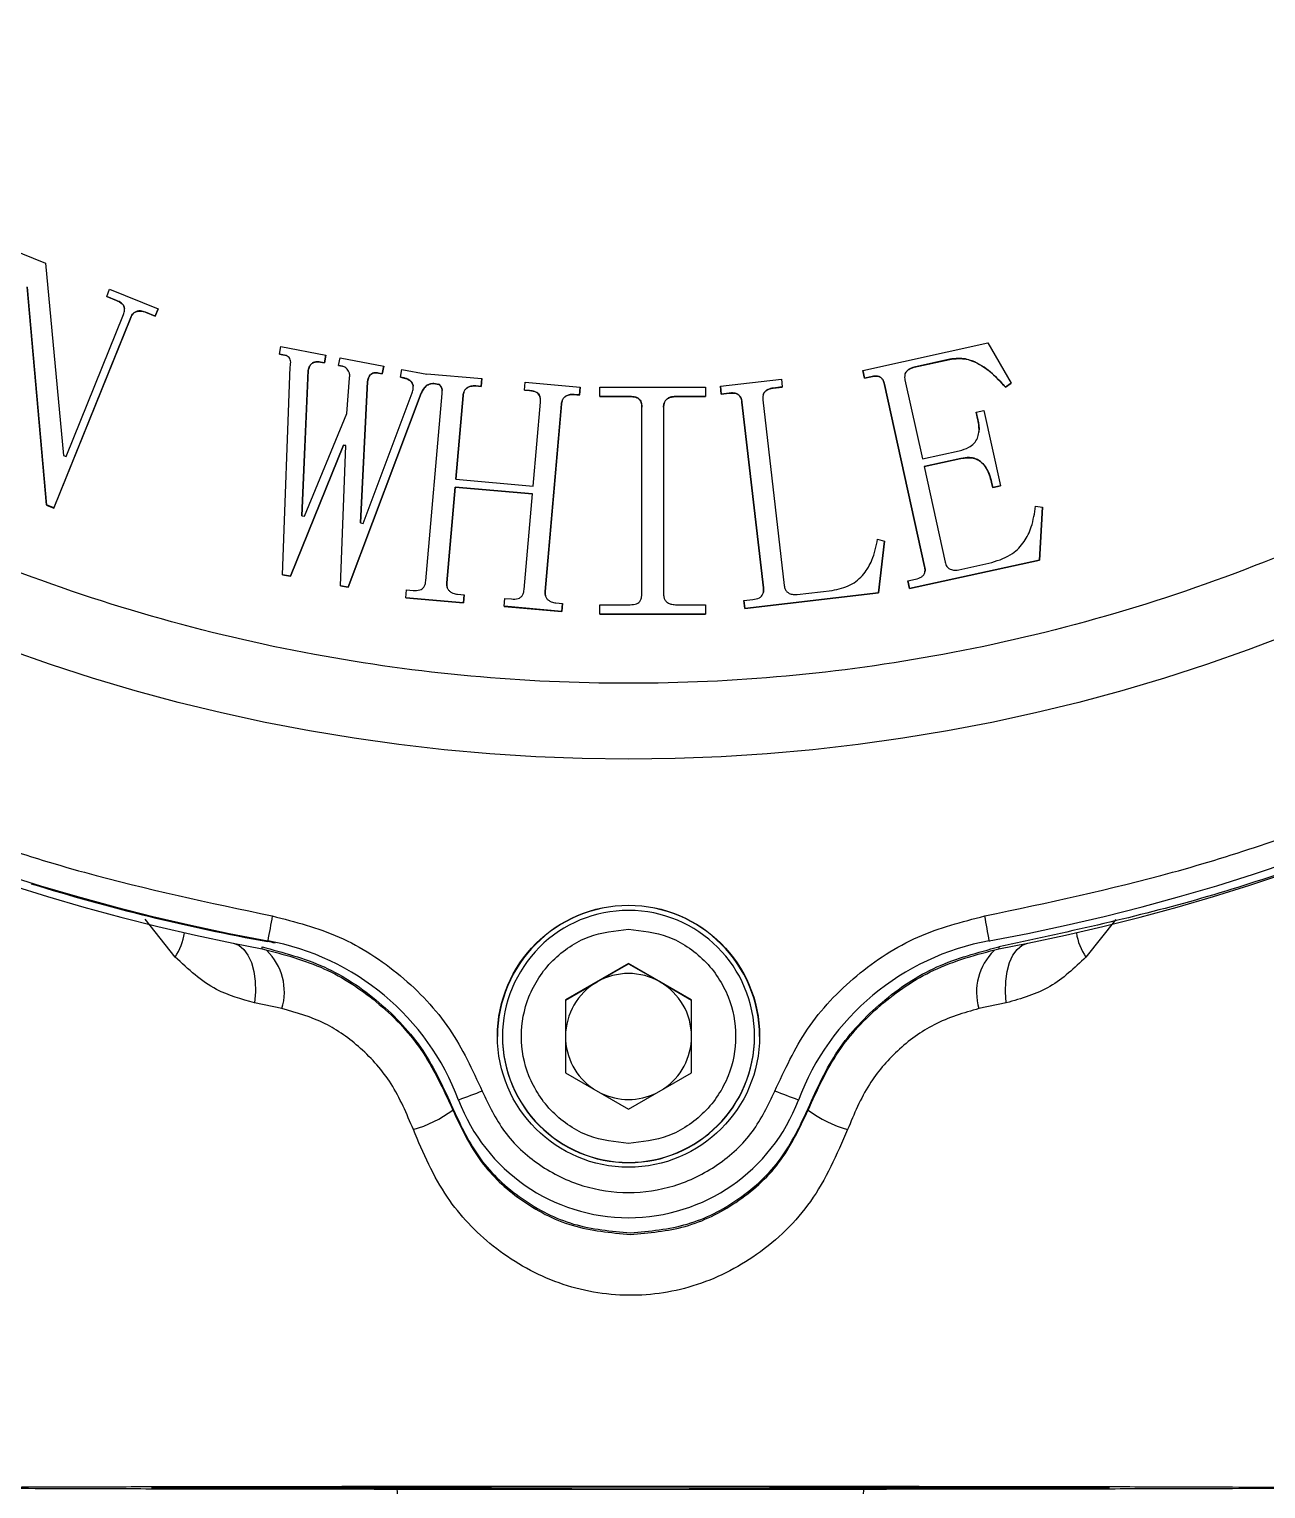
# Model space of a CAD drawing. Header units: millimetres. Extents: x 2223 to 4172, y 741 to 2119.
# Drawn here: x 3547.8 to 3596.9, y 1755.4 to 1813.3 of the extents above; entities that cross this region are included whole.
import ezdxf

# ---------------------------------------------------------------- set-up
doc = ezdxf.new("R2010")
doc.units = ezdxf.units.MM

msp = doc.modelspace()

# ---------------------------------------------------------------- linework, layer by layer
at = {"color": 7, "linetype": 'Continuous', "lineweight": 25}
for p, q in [((3547.051, 1804.582), (3548.448, 1804.018)), ((3548.448, 1804.018), (3549.172, 1796.386)), ((3548.49, 1794.421), (3547.729, 1803.074)), ((3547.729, 1803.072), (3548.49, 1794.419)), ((3550.883, 1802.696), (3551, 1802.985)), ((3551, 1802.985), (3552.927, 1802.207)), ((3551.268, 1802.542), (3550.883, 1802.696)), ((3550.883, 1802.696), (3550.883, 1802.694)), ((3550.883, 1802.694), (3551.268, 1802.54)), ((3551.268, 1802.542), (3551.268, 1802.54)), ((3552.927, 1802.207), (3552.809, 1801.918)), ((3552.809, 1801.916), (3552.927, 1802.205)), ((3552.927, 1802.207), (3552.927, 1802.205)), ((3551.835, 1801.864), (3548.779, 1794.303)), ((3548.779, 1794.301), (3551.835, 1801.862)), ((3549.269, 1796.347), (3551.546, 1801.982)), ((3551.835, 1801.864), (3551.835, 1801.862)), ((3552.809, 1801.918), (3552.424, 1802.074)), ((3552.424, 1802.074), (3552.424, 1802.072)), ((3552.424, 1802.072), (3552.809, 1801.916)), ((3552.809, 1801.918), (3552.809, 1801.916)), ((3557.733, 1800.408), (3557.793, 1800.714)), ((3557.937, 1800.37), (3557.733, 1800.408)), ((3557.733, 1800.408), (3557.733, 1800.406)), ((3557.793, 1800.714), (3559.581, 1800.374)), ((3580.879, 1799.762), (3585.836, 1800.852)), ((3585.836, 1800.852), (3586.768, 1799.253)), ((3557.733, 1800.406), (3557.937, 1800.368)), ((3557.862, 1791.653), (3558.167, 1799.902)), ((3557.937, 1800.37), (3557.937, 1800.368)), ((3559.521, 1800.067), (3559.367, 1800.096)), ((3559.367, 1800.096), (3559.367, 1800.094)), ((3559.367, 1800.094), (3559.521, 1800.065)), ((3559.581, 1800.374), (3559.521, 1800.067)), ((3559.521, 1800.065), (3559.581, 1800.371)), ((3559.521, 1800.067), (3559.521, 1800.065)), ((3559.581, 1800.374), (3559.581, 1800.371)), ((3560.082, 1799.959), (3560.141, 1800.266)), ((3560.236, 1799.93), (3560.082, 1799.959)), ((3560.082, 1799.959), (3560.082, 1799.957)), ((3560.082, 1799.957), (3560.236, 1799.928)), ((3560.141, 1800.266), (3561.877, 1799.934)), ((3560.236, 1799.93), (3560.236, 1799.928)), ((3561.877, 1799.934), (3561.817, 1799.628)), ((3561.817, 1799.626), (3561.877, 1799.932)), ((3561.877, 1799.934), (3561.877, 1799.932)), ((3584.335, 1800.203), (3582.919, 1799.891)), ((3582.919, 1799.889), (3584.335, 1800.201)), ((3582.919, 1799.891), (3582.919, 1799.889)), ((3584.335, 1800.203), (3584.335, 1800.201)), ((3558.881, 1799.767), (3558.627, 1793.995)), ((3558.627, 1793.995), (3558.881, 1799.765)), ((3558.881, 1799.767), (3558.881, 1799.765)), ((3560.405, 1798.046), (3560.515, 1799.455)), ((3561.23, 1799.318), (3560.954, 1793.708)), ((3560.954, 1793.708), (3561.23, 1799.316)), ((3561.23, 1799.318), (3561.23, 1799.316)), ((3561.817, 1799.628), (3561.665, 1799.659)), ((3561.665, 1799.659), (3561.665, 1799.657)), ((3561.665, 1799.657), (3561.817, 1799.626)), ((3561.817, 1799.628), (3561.817, 1799.626)), ((3562.532, 1799.493), (3562.592, 1799.799)), ((3562.686, 1799.462), (3562.532, 1799.493)), ((3562.532, 1799.493), (3562.532, 1799.491)), ((3562.532, 1799.491), (3562.686, 1799.46)), ((3562.592, 1799.799), (3563.578, 1799.611)), ((3562.686, 1799.462), (3562.686, 1799.46)), ((3563.578, 1799.611), (3563.579, 1799.632)), ((3563.579, 1799.632), (3565.764, 1799.441)), ((3565.764, 1799.441), (3565.737, 1799.129)), ((3565.737, 1799.127), (3565.764, 1799.439)), ((3565.764, 1799.441), (3565.764, 1799.439)), ((3567.453, 1798.979), (3567.48, 1799.291)), ((3567.48, 1799.291), (3569.665, 1799.1)), ((3575.229, 1799.134), (3577.65, 1799.413)), ((3577.65, 1799.413), (3577.687, 1799.105)), ((3580.947, 1799.458), (3580.879, 1799.762)), ((3580.879, 1799.762), (3580.879, 1799.76)), ((3580.879, 1799.76), (3580.947, 1799.455)), ((3581.199, 1799.513), (3580.947, 1799.458)), ((3580.947, 1799.455), (3581.199, 1799.511)), ((3580.947, 1799.458), (3580.947, 1799.455)), ((3581.199, 1799.513), (3581.199, 1799.511)), ((3582.553, 1799.386), (3583.243, 1796.252)), ((3586.768, 1799.253), (3586.539, 1799.097)), ((3586.539, 1799.095), (3586.768, 1799.251)), ((3586.768, 1799.253), (3586.768, 1799.251)), ((3563.364, 1798.857), (3560.467, 1791.156)), ((3560.467, 1791.154), (3563.364, 1798.855)), ((3561.056, 1793.689), (3562.998, 1798.875)), ((3563.364, 1798.857), (3563.364, 1798.855)), ((3563.543, 1791.406), (3564.192, 1798.844)), ((3564.063, 1799.2), (3563.859, 1799.239)), ((3563.859, 1799.239), (3563.859, 1799.237)), ((3563.859, 1799.237), (3564.063, 1799.198)), ((3564.066, 1799.212), (3564.063, 1799.2)), ((3564.063, 1799.198), (3564.066, 1799.21)), ((3564.063, 1799.198), (3564.063, 1799.2)), ((3564.066, 1799.212), (3564.066, 1799.21)), ((3565.024, 1798.773), (3564.733, 1795.444)), ((3564.733, 1795.444), (3565.024, 1798.77)), ((3565.024, 1798.773), (3565.024, 1798.77)), ((3565.737, 1799.129), (3565.529, 1799.146)), ((3565.529, 1799.146), (3565.529, 1799.144)), ((3565.529, 1799.144), (3565.737, 1799.127)), ((3565.737, 1799.129), (3565.737, 1799.127)), ((3567.661, 1798.961), (3567.453, 1798.979)), ((3567.453, 1798.979), (3567.453, 1798.977)), ((3567.453, 1798.977), (3567.661, 1798.959)), ((3567.661, 1798.961), (3567.661, 1798.959)), ((3569.638, 1798.788), (3569.43, 1798.805)), ((3569.43, 1798.805), (3569.43, 1798.803)), ((3569.43, 1798.803), (3569.638, 1798.786)), ((3569.665, 1799.1), (3569.638, 1798.788)), ((3569.638, 1798.786), (3569.665, 1799.098)), ((3569.638, 1798.786), (3569.638, 1798.788)), ((3569.665, 1799.1), (3569.665, 1799.098)), ((3570.448, 1798.725), (3570.448, 1799.095)), ((3570.448, 1799.095), (3574.64, 1799.095)), ((3571.644, 1798.725), (3570.448, 1798.725)), ((3570.448, 1798.725), (3570.448, 1798.723)), ((3570.448, 1798.723), (3571.644, 1798.723)), ((3571.644, 1798.725), (3571.644, 1798.723)), ((3574.64, 1798.725), (3573.444, 1798.725)), ((3573.444, 1798.725), (3573.444, 1798.723)), ((3573.444, 1798.723), (3574.64, 1798.723)), ((3574.64, 1799.095), (3574.64, 1798.725)), ((3574.64, 1798.725), (3574.64, 1798.723)), ((3575.265, 1798.825), (3575.229, 1799.134)), ((3575.229, 1799.134), (3575.229, 1799.132)), ((3575.229, 1799.132), (3575.265, 1798.823)), ((3575.573, 1798.86), (3575.265, 1798.825)), ((3575.265, 1798.823), (3575.573, 1798.858)), ((3575.265, 1798.825), (3575.265, 1798.823)), ((3575.573, 1798.86), (3575.573, 1798.858)), ((3577.687, 1799.105), (3577.326, 1799.064)), ((3577.326, 1799.062), (3577.687, 1799.103)), ((3577.326, 1799.062), (3577.326, 1799.064)), ((3577.687, 1799.105), (3577.687, 1799.103)), ((3583.333, 1791.979), (3581.744, 1799.209)), ((3581.744, 1799.207), (3581.744, 1799.209)), ((3581.744, 1799.207), (3583.333, 1791.977)), ((3586.539, 1799.097), (3586.539, 1799.095)), ((3567.802, 1795.174), (3568.093, 1798.503)), ((3568.925, 1798.432), (3568.276, 1790.994)), ((3568.276, 1790.992), (3568.925, 1798.429)), ((3568.925, 1798.432), (3568.925, 1798.429)), ((3572.113, 1790.881), (3572.113, 1798.309)), ((3572.976, 1798.309), (3572.976, 1790.881)), ((3576.937, 1791.133), (3576.086, 1798.502)), ((3576.086, 1798.502), (3576.086, 1798.5)), ((3576.086, 1798.5), (3576.937, 1791.131)), ((3576.91, 1798.598), (3577.762, 1791.23)), ((3585.381, 1798.099), (3585.683, 1798.167)), ((3585.447, 1797.797), (3585.381, 1798.099)), ((3585.381, 1798.099), (3585.381, 1798.097)), ((3585.381, 1798.097), (3585.447, 1797.795)), ((3585.683, 1798.167), (3586.338, 1795.185)), ((3558.729, 1793.976), (3560.405, 1798.046)), ((3585.447, 1797.797), (3585.447, 1797.795)), ((3549.172, 1796.386), (3549.269, 1796.347)), ((3560.274, 1796.8), (3558.169, 1791.595)), ((3558.169, 1791.593), (3560.274, 1796.798)), ((3560.16, 1791.214), (3560.376, 1796.781)), ((3560.376, 1796.781), (3560.274, 1796.8)), ((3560.274, 1796.8), (3560.274, 1796.798)), ((3560.274, 1796.798), (3560.376, 1796.779)), ((3583.243, 1796.252), (3584.709, 1796.576)), ((3584.774, 1796.271), (3583.308, 1795.948)), ((3583.308, 1795.948), (3584.142, 1792.157)), ((3583.309, 1795.946), (3584.774, 1796.269)), ((3584.774, 1796.271), (3584.774, 1796.269)), ((3564.733, 1795.444), (3567.802, 1795.174)), ((3586.036, 1795.117), (3585.992, 1795.32)), ((3585.992, 1795.32), (3585.992, 1795.318)), ((3585.992, 1795.318), (3586.036, 1795.115)), ((3564.706, 1795.132), (3564.375, 1791.335)), ((3564.375, 1791.333), (3564.706, 1795.13)), ((3567.775, 1794.862), (3564.706, 1795.132)), ((3564.706, 1795.132), (3564.706, 1795.13)), ((3564.706, 1795.13), (3567.775, 1794.86)), ((3567.444, 1791.065), (3567.775, 1794.862)), ((3586.338, 1795.185), (3586.036, 1795.117)), ((3586.036, 1795.115), (3586.338, 1795.183)), ((3586.036, 1795.117), (3586.036, 1795.115)), ((3586.338, 1795.185), (3586.338, 1795.183)), ((3548.779, 1794.303), (3548.49, 1794.421)), ((3548.49, 1794.421), (3548.49, 1794.419)), ((3548.49, 1794.419), (3548.779, 1794.301)), ((3548.779, 1794.303), (3548.779, 1794.301)), ((3587.735, 1794.378), (3588.011, 1794.333)), ((3588.011, 1794.333), (3587.887, 1792.237)), ((3587.887, 1792.235), (3588.011, 1794.331)), ((3588.011, 1794.333), (3588.011, 1794.331)), ((3558.627, 1793.995), (3558.729, 1793.976)), ((3560.954, 1793.708), (3561.056, 1793.689)), ((3581.466, 1793.068), (3581.736, 1792.992)), ((3581.736, 1792.992), (3581.505, 1790.931)), ((3581.505, 1790.929), (3581.736, 1792.99)), ((3581.736, 1792.992), (3581.736, 1792.99)), ((3587.887, 1792.237), (3582.73, 1791.103)), ((3582.73, 1791.101), (3587.887, 1792.235)), ((3583.333, 1791.979), (3583.333, 1791.977)), ((3584.686, 1791.852), (3585.999, 1792.141)), ((3587.887, 1792.237), (3587.887, 1792.235)), ((3558.169, 1791.595), (3557.862, 1791.653)), ((3557.862, 1791.653), (3557.862, 1791.651)), ((3557.862, 1791.651), (3558.169, 1791.593)), ((3558.169, 1791.595), (3558.169, 1791.593)), ((3560.467, 1791.156), (3560.16, 1791.214)), ((3560.16, 1791.214), (3560.16, 1791.212)), ((3560.16, 1791.212), (3560.467, 1791.154)), ((3560.467, 1791.156), (3560.467, 1791.154)), ((3564.375, 1791.335), (3564.375, 1791.333)), ((3582.663, 1791.407), (3582.965, 1791.475)), ((3582.73, 1791.103), (3582.663, 1791.407)), ((3582.663, 1791.407), (3582.663, 1791.405)), ((3582.663, 1791.405), (3582.73, 1791.101)), ((3562.749, 1790.743), (3562.778, 1791.056)), ((3565.038, 1790.543), (3562.749, 1790.743)), ((3562.749, 1790.743), (3562.749, 1790.741)), ((3562.749, 1790.741), (3565.038, 1790.541)), ((3562.778, 1791.056), (3563.038, 1791.032)), ((3564.806, 1790.876), (3565.066, 1790.855)), ((3565.066, 1790.855), (3565.038, 1790.543)), ((3565.038, 1790.541), (3565.066, 1790.853)), ((3565.066, 1790.855), (3565.066, 1790.853)), ((3566.65, 1790.401), (3566.679, 1790.713)), ((3566.679, 1790.713), (3566.939, 1790.691)), ((3568.276, 1790.994), (3568.276, 1790.992)), ((3576.161, 1790.627), (3576.521, 1790.667)), ((3576.198, 1790.317), (3576.161, 1790.627)), ((3576.161, 1790.627), (3576.161, 1790.625)), ((3576.161, 1790.625), (3576.198, 1790.315)), ((3581.505, 1790.931), (3576.198, 1790.317)), ((3576.198, 1790.315), (3581.505, 1790.929)), ((3576.937, 1791.133), (3576.937, 1791.131)), ((3578.274, 1790.871), (3579.665, 1791.031)), ((3581.505, 1790.931), (3581.505, 1790.929)), ((3582.73, 1791.103), (3582.73, 1791.101)), ((3565.038, 1790.543), (3565.038, 1790.541)), ((3568.939, 1790.2), (3566.65, 1790.401)), ((3566.65, 1790.401), (3566.65, 1790.398)), ((3566.65, 1790.398), (3568.939, 1790.198)), ((3568.707, 1790.535), (3568.967, 1790.512)), ((3568.967, 1790.512), (3568.939, 1790.2)), ((3568.939, 1790.198), (3568.967, 1790.51)), ((3568.939, 1790.2), (3568.939, 1790.198)), ((3568.967, 1790.512), (3568.967, 1790.51)), ((3570.448, 1790.095), (3570.448, 1790.465)), ((3570.448, 1790.465), (3571.644, 1790.465)), ((3574.64, 1790.095), (3570.448, 1790.095)), ((3570.448, 1790.095), (3570.448, 1790.093)), ((3570.448, 1790.093), (3574.64, 1790.093)), ((3573.444, 1790.465), (3574.64, 1790.465)), ((3574.64, 1790.465), (3574.64, 1790.095)), ((3574.64, 1790.095), (3574.64, 1790.093)), ((3576.198, 1790.317), (3576.198, 1790.315)), ((3553.597, 1776.482), (3552.406, 1777.978)), ((3590.914, 1777.972), (3589.727, 1776.482)), ((3555.898, 1777.032), (3557.044, 1776.812)), ((3557.044, 1776.812), (3557.044, 1776.884)), ((3557.273, 1777.092), (3557.273, 1777.126)), ((3585.898, 1777.126), (3585.898, 1777.092)), ((3586.28, 1776.811), (3587.427, 1777.032)), ((3586.28, 1776.884), (3586.28, 1776.811)), ((3571.585, 1776.22), (3569.085, 1774.777)), ((3570.335, 1775.492), (3571.585, 1776.214)), ((3574.085, 1774.777), (3571.585, 1776.22)), ((3571.585, 1776.214), (3571.585, 1776.22)), ((3571.585, 1776.214), (3572.835, 1775.492)), ((3569.085, 1774.77), (3570.335, 1775.492)), ((3572.835, 1775.492), (3574.085, 1774.77)), ((3557.836, 1774.436), (3556.751, 1774.664)), ((3569.085, 1774.777), (3569.085, 1771.89)), ((3574.085, 1771.89), (3574.085, 1774.777)), ((3586.573, 1774.663), (3585.488, 1774.436)), ((3566.585, 1773.332), (3566.585, 1773.321)), ((3576.585, 1773.321), (3576.585, 1773.332)), ((3569.085, 1771.89), (3571.585, 1770.447)), ((3571.585, 1770.447), (3574.085, 1771.89)), ((3564.614, 1770.472), (3564.614, 1770.405)), ((3564.845, 1770.804), (3564.845, 1770.77)), ((3578.325, 1770.77), (3578.325, 1770.804)), ((3578.71, 1770.405), (3578.71, 1770.472)), ((3562.394, 1755.444), (3562.412, 1755.181)), ((3580.912, 1755.18), (3580.93, 1755.444))]:
    msp.add_line(p, q, dxfattribs=at)
at = {"color": 7, "linetype": 'Continuous', "lineweight": 25, "flags": 128}
for points in [[(3555.898, 1777.032), (3556.119, 1776.946), (3556.318, 1776.785), (3556.488, 1776.553), (3556.623, 1776.259), (3556.719, 1775.911), (3556.774, 1775.521), (3556.784, 1775.1), (3556.751, 1774.664)], [(3586.573, 1774.663), (3586.54, 1775.1), (3586.551, 1775.52), (3586.605, 1775.911), (3586.701, 1776.258), (3586.837, 1776.553), (3587.006, 1776.784), (3587.205, 1776.946), (3587.427, 1777.032)]]:
    msp.add_lwpolyline(points, dxfattribs=at)
at = {"color": 7, "linetype": 'Continuous', "lineweight": 25}
for centre, radius in [((3571.585, 1855.837), 71.5), ((3571.585, 1773.338), 5.2)]:
    msp.add_circle(centre, radius, dxfattribs=at)
for centre, radius, start, end in [((3571.585, 1855.835), 80, 190.30617, 259.69396), ((3571.585, 1855.835), 80, 280.30604, 349.69383), ((3571.662, 1855.463), 80, 190.52799, 258.6349), ((3571.663, 1855.463), 80, 281.36448, 349.47139), ((3571.585, 1855.801), 80, 252.76849, 259.69392), ((3571.585, 1773.321), 5.2, 0.00011, 179.99974), ((4205.501, 1660.016), 658.722, 169.672162, 169.759325), ((3571.585, 1773.332), 5, 89.99962, 179.99978), ((3571.585, 1773.332), 5, 359.99991, 89.99976), ((2937.689, 1660.02), 658.702, 10.240673, 10.327838), ((3551.703, 1777.77), 2.29, 325.76645, 351.8077), ((3591.621, 1777.77), 2.29, 188.19168, 214.23293), ((3555.628, 1775.091), 2.303, 343.4735, 45.70276), ((3555.484, 1767.288), 10, 20.58678, 79.69395), ((3555.484, 1767.253), 10, 78.01772, 79.69392), ((3587.687, 1767.288), 10, 100.30605, 159.41322), ((3587.698, 1775.091), 2.305, 134.36929, 196.50795), ((3571.585, 1773.327), 2.5, 59.99975, 119.99962), ((3571.585, 1773.327), 2.5, 119.9996, 179.99966), ((3571.585, 1773.327), 2.5, 359.99971, 59.99978), ((3571.585, 1773.332), 5, 179.99994, 359.99975), ((3571.585, 1773.321), 5, 179.99994, 359.99975), ((3571.585, 1773.327), 2.5, 179.99971, 236.17979), ((3571.585, 1773.327), 2.5, 303.81959, 359.99967), ((3609.594, 1653.804), 125.266, 110.47237, 110.93011), ((3571.585, 1773.327), 2.5, 243.81973, 296.17964), ((3533.577, 1653.804), 125.265, 69.06989, 69.52763), ((3561.698, 1774.342), 4.899, 285.98985, 306.52729), ((3571.585, 1773.336), 7.2, 200.5868, 339.4132), ((3581.626, 1774.342), 4.899, 233.47211, 254.00953)]:
    msp.add_arc(centre, radius, start, end, dxfattribs=at)
for points, knots in [([(3640.085, 1855.844), (3640.03, 1853.755), (3639.921, 1849.577), (3639.011, 1843.238), (3637.525, 1836.885), (3635.351, 1830.52), (3632.52, 1824.297), (3629.006, 1818.274), (3624.852, 1812.582), (3620.108, 1807.321), (3614.847, 1802.577), (3609.155, 1798.423), (3603.133, 1794.909), (3596.909, 1792.078), (3590.544, 1789.907), (3584.191, 1788.411), (3577.853, 1787.534), (3571.585, 1787.249), (3565.318, 1787.534), (3558.979, 1788.411), (3552.627, 1789.907), (3546.261, 1792.078), (3540.038, 1794.909), (3534.015, 1798.423), (3528.323, 1802.577), (3523.062, 1807.321), (3518.318, 1812.582), (3514.164, 1818.274), (3510.65, 1824.297), (3507.82, 1830.52), (3505.646, 1836.885), (3504.16, 1843.238), (3503.25, 1849.577), (3503.14, 1853.755), (3503.085, 1855.844)], [0, 0, 0, 0, 0.029124, 0.058248, 0.08912, 0.119994, 0.151902, 0.184313, 0.217069, 0.25, 0.282931, 0.315687, 0.348098, 0.380006, 0.410878, 0.441752, 0.470875, 0.5, 0.529123, 0.558248, 0.58912, 0.619994, 0.651902, 0.684313, 0.717069, 0.75, 0.782931, 0.815687, 0.848098, 0.880006, 0.910878, 0.941752, 0.970875, 1, 1, 1, 1]), ([(3493.86, 1841.704), (3494.386, 1839.208), (3495.449, 1834.171), (3497.987, 1826.794), (3501.256, 1819.552), (3505.319, 1812.573), (3510.131, 1805.97), (3515.623, 1799.876), (3521.717, 1794.383), (3528.32, 1789.572), (3535.299, 1785.509), (3542.541, 1782.24), (3549.918, 1779.701), (3554.956, 1778.639), (3557.452, 1778.112)], [0, 0, 0, 0, 0.079959, 0.161371, 0.244142, 0.328893, 0.414217, 0.5, 0.585778, 0.671102, 0.755858, 0.838624, 0.920039, 1, 1, 1, 1]), ([(3585.719, 1778.112), (3588.215, 1778.639), (3593.252, 1779.701), (3600.629, 1782.24), (3607.871, 1785.509), (3614.85, 1789.572), (3621.453, 1794.383), (3627.547, 1799.876), (3633.039, 1805.969), (3637.851, 1812.572), (3641.914, 1819.551), (3645.183, 1826.793), (3647.722, 1834.17), (3648.784, 1839.208), (3649.311, 1841.704)], [0, 0, 0, 0, 0.0799588, 0.1613715, 0.2441424, 0.3288926, 0.4142166, 0.5, 0.5857784, 0.6711024, 0.7558576, 0.8386237, 0.9200388, 1, 1, 1, 1]), ([(3551.546, 1801.982), (3551.566, 1802.042), (3551.597, 1802.136), (3551.588, 1802.269), (3551.544, 1802.361), (3551.44, 1802.463), (3551.339, 1802.509), (3551.268, 1802.542)], [0, 0, 0, 0, 0.263647, 0.403144, 0.543417, 0.677144, 1, 1, 1, 1]), ([(3551.268, 1802.54), (3551.35, 1802.503), (3551.464, 1802.45), (3551.568, 1802.324), (3551.582, 1802.254), (3551.589, 1802.22)], [0, 0, 0, 0, 0.55917, 0.783276, 1, 1, 1, 1]), ([(3552.424, 1802.074), (3552.358, 1802.096), (3552.247, 1802.134), (3552.093, 1802.117), (3551.982, 1802.07), (3551.892, 1801.985), (3551.856, 1801.908), (3551.835, 1801.864)], [0, 0, 0, 0, 0.292493, 0.488495, 0.642099, 0.795375, 1, 1, 1, 1]), ([(3551.835, 1801.862), (3551.865, 1801.922), (3551.912, 1802.015), (3552.031, 1802.095), (3552.154, 1802.124), (3552.29, 1802.12), (3552.381, 1802.087), (3552.424, 1802.072)], [0, 0, 0, 0, 0.277567, 0.434289, 0.591034, 0.809151, 1, 1, 1, 1]), ([(3558.167, 1799.902), (3558.178, 1799.983), (3558.195, 1800.096), (3558.147, 1800.234), (3558.089, 1800.308), (3558.014, 1800.35), (3557.962, 1800.363), (3557.937, 1800.37)], [0, 0, 0, 0, 0.409045, 0.568709, 0.729731, 0.871998, 1, 1, 1, 1]), ([(3559.367, 1800.096), (3559.302, 1800.104), (3559.202, 1800.116), (3559.07, 1800.077), (3558.983, 1800.011), (3558.915, 1799.904), (3558.894, 1799.818), (3558.881, 1799.767)], [0, 0, 0, 0, 0.286948, 0.445283, 0.603611, 0.766841, 1, 1, 1, 1]), ([(3558.881, 1799.765), (3558.895, 1799.82), (3558.919, 1799.913), (3558.997, 1800.023), (3559.092, 1800.086), (3559.221, 1800.112), (3559.312, 1800.101), (3559.367, 1800.094)], [0, 0, 0, 0, 0.255208, 0.42331, 0.591938, 0.753059, 1, 1, 1, 1]), ([(3560.515, 1799.455), (3560.522, 1799.512), (3560.534, 1799.609), (3560.477, 1799.757), (3560.379, 1799.873), (3560.28, 1799.912), (3560.236, 1799.93)], [0, 0, 0, 0, 0.280717, 0.477013, 0.764436, 1, 1, 1, 1]), ([(3582.919, 1799.891), (3582.841, 1799.867), (3582.723, 1799.831), (3582.603, 1799.716), (3582.546, 1799.604), (3582.534, 1799.489), (3582.547, 1799.418), (3582.553, 1799.386)], [0, 0, 0, 0, 0.339866, 0.516986, 0.694619, 0.862206, 1, 1, 1, 1]), ([(3582.555, 1799.59), (3582.561, 1799.615), (3582.578, 1799.677), (3582.654, 1799.769), (3582.772, 1799.849), (3582.871, 1799.876), (3582.919, 1799.889)], [0, 0, 0, 0, 0.153617, 0.387639, 0.698766, 1, 1, 1, 1]), ([(3586.539, 1799.097), (3586.349, 1799.305), (3585.969, 1799.721), (3585.33, 1800.144), (3584.743, 1800.269), (3584.446, 1800.221), (3584.335, 1800.203)], [0, 0, 0, 0, 0.324948, 0.652823, 0.870839, 1, 1, 1, 1]), ([(3584.335, 1800.201), (3584.503, 1800.222), (3584.869, 1800.268), (3585.526, 1800.04), (3586.081, 1799.607), (3586.413, 1799.235), (3586.539, 1799.095)], [0, 0, 0, 0, 0.194478, 0.422538, 0.782169, 1, 1, 1, 1]), ([(3561.665, 1799.659), (3561.618, 1799.666), (3561.542, 1799.678), (3561.435, 1799.658), (3561.358, 1799.61), (3561.286, 1799.516), (3561.25, 1799.414), (3561.234, 1799.336), (3561.23, 1799.318)], [0, 0, 0, 0, 0.219728, 0.360437, 0.501962, 0.629609, 0.910972, 1, 1, 1, 1]), ([(3561.23, 1799.316), (3561.249, 1799.396), (3561.276, 1799.507), (3561.369, 1799.619), (3561.45, 1799.66), (3561.552, 1799.674), (3561.622, 1799.663), (3561.665, 1799.657)], [0, 0, 0, 0, 0.38172, 0.524456, 0.668024, 0.797539, 1, 1, 1, 1]), ([(3562.998, 1798.875), (3563.018, 1798.933), (3563.051, 1799.028), (3563.044, 1799.168), (3562.998, 1799.275), (3562.916, 1799.365), (3562.81, 1799.432), (3562.727, 1799.452), (3562.686, 1799.462)], [0, 0, 0, 0, 0.234067, 0.380912, 0.528267, 0.670545, 0.840377, 1, 1, 1, 1]), ([(3562.686, 1799.46), (3562.755, 1799.44), (3562.868, 1799.407), (3562.982, 1799.294), (3563.036, 1799.202), (3563.039, 1799.145), (3563.039, 1799.132)], [0, 0, 0, 0, 0.411268, 0.667218, 0.924779, 1, 1, 1, 1]), ([(3581.199, 1799.511), (3581.288, 1799.528), (3581.413, 1799.551), (3581.57, 1799.501), (3581.659, 1799.421), (3581.716, 1799.318), (3581.736, 1799.241), (3581.744, 1799.207)], [0, 0, 0, 0, 0.369411, 0.518582, 0.668914, 0.853903, 1, 1, 1, 1]), ([(3581.744, 1799.209), (3581.728, 1799.266), (3581.703, 1799.358), (3581.622, 1799.463), (3581.524, 1799.524), (3581.377, 1799.547), (3581.268, 1799.526), (3581.199, 1799.513)], [0, 0, 0, 0, 0.243865, 0.391737, 0.541046, 0.710969, 1, 1, 1, 1]), ([(3563.859, 1799.239), (3563.803, 1799.238), (3563.696, 1799.236), (3563.55, 1799.152), (3563.438, 1799.022), (3563.389, 1798.913), (3563.364, 1798.857)], [0, 0, 0, 0, 0.2469872, 0.468153, 0.7284619, 1, 1, 1, 1]), ([(3563.364, 1798.855), (3563.398, 1798.931), (3563.454, 1799.056), (3563.597, 1799.18), (3563.731, 1799.241), (3563.822, 1799.238), (3563.859, 1799.237)], [0, 0, 0, 0, 0.365295, 0.600157, 0.833953, 1, 1, 1, 1]), ([(3564.192, 1798.844), (3564.194, 1798.889), (3564.199, 1798.979), (3564.164, 1799.099), (3564.111, 1799.176), (3564.075, 1799.204), (3564.066, 1799.212)], [0, 0, 0, 0, 0.330301, 0.665596, 0.906266, 1, 1, 1, 1]), ([(3564.066, 1799.21), (3564.09, 1799.187), (3564.144, 1799.137), (3564.185, 1799.046), (3564.186, 1798.983), (3564.187, 1798.962)], [0, 0, 0, 0, 0.343672, 0.771515, 1, 1, 1, 1]), ([(3565.529, 1799.146), (3565.459, 1799.148), (3565.343, 1799.152), (3565.201, 1799.092), (3565.108, 1799.015), (3565.045, 1798.907), (3565.032, 1798.822), (3565.024, 1798.773)], [0, 0, 0, 0, 0.290077, 0.48445, 0.638173, 0.79153, 1, 1, 1, 1]), ([(3565.024, 1798.77), (3565.033, 1798.823), (3565.048, 1798.915), (3565.12, 1799.027), (3565.229, 1799.107), (3565.371, 1799.152), (3565.478, 1799.147), (3565.529, 1799.144)], [0, 0, 0, 0, 0.224861, 0.386581, 0.549015, 0.787195, 1, 1, 1, 1]), ([(3568.093, 1798.503), (3568.095, 1798.561), (3568.099, 1798.657), (3568.053, 1798.778), (3567.99, 1798.86), (3567.875, 1798.926), (3567.761, 1798.95), (3567.678, 1798.959), (3567.661, 1798.961)], [0, 0, 0, 0, 0.237356, 0.392761, 0.524029, 0.65536, 0.93072, 1, 1, 1, 1]), ([(3567.661, 1798.959), (3567.754, 1798.948), (3567.882, 1798.932), (3568.014, 1798.834), (3568.063, 1798.758), (3568.074, 1798.706), (3568.078, 1798.69)], [0, 0, 0, 0, 0.508362, 0.70662, 0.904854, 1, 1, 1, 1]), ([(3569.43, 1798.805), (3569.36, 1798.807), (3569.244, 1798.811), (3569.101, 1798.751), (3569.009, 1798.674), (3568.946, 1798.566), (3568.933, 1798.481), (3568.925, 1798.432)], [0, 0, 0, 0, 0.290077, 0.48445, 0.638173, 0.79153, 1, 1, 1, 1]), ([(3568.925, 1798.429), (3568.934, 1798.482), (3568.949, 1798.574), (3569.021, 1798.686), (3569.13, 1798.766), (3569.272, 1798.811), (3569.379, 1798.806), (3569.43, 1798.803)], [0, 0, 0, 0, 0.224861, 0.386581, 0.549015, 0.787195, 1, 1, 1, 1]), ([(3572.113, 1798.309), (3572.11, 1798.37), (3572.105, 1798.467), (3572.046, 1798.589), (3571.967, 1798.662), (3571.831, 1798.719), (3571.721, 1798.723), (3571.644, 1798.725)], [0, 0, 0, 0, 0.250411, 0.398556, 0.54744, 0.686236, 1, 1, 1, 1]), ([(3571.644, 1798.723), (3571.719, 1798.721), (3571.829, 1798.717), (3571.967, 1798.661), (3572.046, 1798.585), (3572.1, 1798.474), (3572.111, 1798.378), (3572.112, 1798.317), (3572.113, 1798.307)], [0, 0, 0, 0, 0.304676, 0.455037, 0.606549, 0.74539, 0.96037, 1, 1, 1, 1]), ([(3573.444, 1798.725), (3573.373, 1798.721), (3573.257, 1798.713), (3573.119, 1798.641), (3573.034, 1798.554), (3572.983, 1798.442), (3572.978, 1798.357), (3572.976, 1798.309)], [0, 0, 0, 0, 0.2944044, 0.4877252, 0.6436082, 0.7993468, 1, 1, 1, 1]), ([(3572.976, 1798.307), (3572.979, 1798.36), (3572.985, 1798.452), (3573.046, 1798.57), (3573.145, 1798.657), (3573.282, 1798.716), (3573.39, 1798.721), (3573.444, 1798.723)], [0, 0, 0, 0, 0.222894, 0.384836, 0.547319, 0.773072, 1, 1, 1, 1]), ([(3576.086, 1798.502), (3576.073, 1798.569), (3576.053, 1798.671), (3575.972, 1798.784), (3575.877, 1798.846), (3575.739, 1798.873), (3575.635, 1798.865), (3575.573, 1798.86)], [0, 0, 0, 0, 0.282665, 0.424863, 0.567605, 0.744514, 1, 1, 1, 1]), ([(3575.573, 1798.858), (3575.651, 1798.864), (3575.764, 1798.873), (3575.907, 1798.829), (3575.995, 1798.758), (3576.06, 1798.645), (3576.077, 1798.552), (3576.086, 1798.5)], [0, 0, 0, 0, 0.321075, 0.465897, 0.611592, 0.779813, 1, 1, 1, 1]), ([(3577.326, 1799.064), (3577.254, 1799.05), (3577.14, 1799.028), (3577.011, 1798.939), (3576.936, 1798.844), (3576.902, 1798.724), (3576.908, 1798.642), (3576.91, 1798.598)], [0, 0, 0, 0, 0.311431, 0.483158, 0.654996, 0.813001, 1, 1, 1, 1]), ([(3576.925, 1798.786), (3576.937, 1798.819), (3576.966, 1798.895), (3577.08, 1798.993), (3577.209, 1799.046), (3577.3, 1799.059), (3577.326, 1799.062)], [0, 0, 0, 0, 0.200139, 0.468383, 0.843354, 1, 1, 1, 1]), ([(3584.709, 1796.576), (3584.84, 1796.611), (3585.053, 1796.669), (3585.303, 1796.851), (3585.438, 1797.063), (3585.506, 1797.361), (3585.484, 1797.608), (3585.452, 1797.771), (3585.447, 1797.797)], [0, 0, 0, 0, 0.2467259, 0.3998867, 0.5540311, 0.6957626, 0.9510683, 1, 1, 1, 1]), ([(3585.447, 1797.795), (3585.48, 1797.642), (3585.518, 1797.471), (3585.479, 1797.304), (3585.475, 1797.286)], [0, 0, 0, 0, 0.889779, 1, 1, 1, 1]), ([(3584.774, 1796.269), (3584.937, 1796.292), (3585.185, 1796.328), (3585.5, 1796.198), (3585.728, 1795.987), (3585.898, 1795.683), (3585.962, 1795.434), (3585.992, 1795.318)], [0, 0, 0, 0, 0.273265, 0.418209, 0.562823, 0.795258, 1, 1, 1, 1]), ([(3585.992, 1795.32), (3585.938, 1795.511), (3585.859, 1795.796), (3585.616, 1796.112), (3585.376, 1796.266), (3585.081, 1796.322), (3584.886, 1796.29), (3584.774, 1796.271)], [0, 0, 0, 0, 0.333895, 0.499037, 0.66578, 0.808284, 1, 1, 1, 1]), ([(3585.999, 1792.141), (3586.29, 1792.235), (3586.79, 1792.397), (3587.306, 1792.949), (3587.617, 1793.602), (3587.693, 1794.097), (3587.735, 1794.378)], [0, 0, 0, 0, 0.295552, 0.509146, 0.721996, 1, 1, 1, 1]), ([(3579.665, 1791.031), (3579.912, 1791.085), (3580.389, 1791.187), (3580.937, 1791.648), (3581.306, 1792.291), (3581.407, 1792.782), (3581.466, 1793.068)], [0, 0, 0, 0, 0.254501, 0.491089, 0.704746, 1, 1, 1, 1]), ([(3582.965, 1791.475), (3583.055, 1791.498), (3583.181, 1791.53), (3583.302, 1791.645), (3583.35, 1791.761), (3583.354, 1791.877), (3583.339, 1791.953), (3583.333, 1791.979)], [0, 0, 0, 0, 0.37884, 0.527566, 0.676229, 0.889817, 1, 1, 1, 1]), ([(3583.333, 1791.977), (3583.349, 1791.904), (3583.366, 1791.831), (3583.342, 1791.763), (3583.342, 1791.762)], [0, 0, 0, 0, 0.994206, 1, 1, 1, 1]), ([(3584.142, 1792.157), (3584.162, 1792.095), (3584.192, 1791.998), (3584.292, 1791.898), (3584.411, 1791.846), (3584.547, 1791.827), (3584.643, 1791.844), (3584.686, 1791.852)], [0, 0, 0, 0, 0.271137, 0.427796, 0.584166, 0.818016, 1, 1, 1, 1]), ([(3563.038, 1791.032), (3563.131, 1791.027), (3563.26, 1791.02), (3563.409, 1791.094), (3563.485, 1791.184), (3563.528, 1791.292), (3563.538, 1791.371), (3563.543, 1791.406)], [0, 0, 0, 0, 0.3758207, 0.5238074, 0.6720575, 0.8532035, 1, 1, 1, 1]), ([(3564.394, 1791.151), (3564.387, 1791.175), (3564.369, 1791.234), (3564.373, 1791.296), (3564.375, 1791.333)], [0, 0, 0, 0, 0.41224, 1, 1, 1, 1]), ([(3564.375, 1791.335), (3564.373, 1791.278), (3564.371, 1791.183), (3564.427, 1791.061), (3564.508, 1790.976), (3564.636, 1790.905), (3564.742, 1790.887), (3564.806, 1790.876)], [0, 0, 0, 0, 0.238138, 0.394231, 0.549692, 0.728395, 1, 1, 1, 1]), ([(3577.762, 1791.23), (3577.772, 1791.177), (3577.788, 1791.085), (3577.865, 1790.976), (3577.975, 1790.901), (3578.117, 1790.861), (3578.223, 1790.868), (3578.274, 1790.871)], [0, 0, 0, 0, 0.226887, 0.389122, 0.551824, 0.783972, 1, 1, 1, 1]), ([(3566.939, 1790.691), (3567.032, 1790.686), (3567.161, 1790.679), (3567.31, 1790.753), (3567.386, 1790.843), (3567.429, 1790.951), (3567.439, 1791.03), (3567.444, 1791.065)], [0, 0, 0, 0, 0.375821, 0.523807, 0.672057, 0.853203, 1, 1, 1, 1]), ([(3568.295, 1790.81), (3568.288, 1790.834), (3568.27, 1790.893), (3568.274, 1790.955), (3568.276, 1790.992)], [0, 0, 0, 0, 0.41224, 1, 1, 1, 1]), ([(3568.276, 1790.994), (3568.274, 1790.937), (3568.272, 1790.842), (3568.328, 1790.72), (3568.409, 1790.635), (3568.537, 1790.564), (3568.643, 1790.546), (3568.707, 1790.535)], [0, 0, 0, 0, 0.238138, 0.394231, 0.549692, 0.728395, 1, 1, 1, 1]), ([(3571.644, 1790.465), (3571.734, 1790.469), (3571.859, 1790.474), (3572.001, 1790.552), (3572.073, 1790.645), (3572.109, 1790.76), (3572.111, 1790.843), (3572.113, 1790.881)], [0, 0, 0, 0, 0.364031, 0.510061, 0.655864, 0.843841, 1, 1, 1, 1]), ([(3572.976, 1790.881), (3572.979, 1790.831), (3572.985, 1790.742), (3573.042, 1790.623), (3573.137, 1790.536), (3573.275, 1790.477), (3573.384, 1790.469), (3573.444, 1790.465)], [0, 0, 0, 0, 0.210223, 0.375759, 0.542534, 0.746796, 1, 1, 1, 1]), ([(3576.521, 1790.667), (3576.61, 1790.681), (3576.734, 1790.701), (3576.868, 1790.797), (3576.925, 1790.899), (3576.948, 1791.016), (3576.941, 1791.096), (3576.937, 1791.133)], [0, 0, 0, 0, 0.36734, 0.515297, 0.663697, 0.845087, 1, 1, 1, 1]), ([(3576.937, 1791.131), (3576.945, 1791.072), (3576.954, 1791.004), (3576.93, 1790.943), (3576.928, 1790.936)], [0, 0, 0, 0, 0.88537, 1, 1, 1, 1]), ([(3557.452, 1778.112), (3558.355, 1777.879), (3560.191, 1777.404), (3562.605, 1775.819), (3564.595, 1773.727), (3565.39, 1772.004), (3565.781, 1771.158)], [0, 0, 0, 0, 0.2457963, 0.5, 0.7542037, 1, 1, 1, 1]), ([(3577.389, 1771.158), (3577.78, 1772.004), (3578.575, 1773.727), (3580.565, 1775.819), (3582.979, 1777.404), (3584.816, 1777.879), (3585.719, 1778.112)], [0, 0, 0, 0, 0.245796, 0.5, 0.754204, 1, 1, 1, 1]), ([(3571.585, 1769.083), (3571.051, 1769.14), (3570.228, 1769.228), (3569.238, 1769.757), (3568.559, 1770.306), (3568.006, 1770.987), (3567.493, 1771.976), (3567.233, 1773.333), (3567.493, 1774.69), (3568.006, 1775.68), (3568.559, 1776.361), (3569.238, 1776.909), (3570.228, 1777.439), (3571.051, 1777.527), (3571.585, 1777.583)], [0, 0, 0, 0, 0.119728, 0.18418, 0.25, 0.31582, 0.380272, 0.5, 0.619728, 0.68418, 0.75, 0.81582, 0.880272, 1, 1, 1, 1]), ([(3571.585, 1777.583), (3572.12, 1777.527), (3572.942, 1777.439), (3573.932, 1776.909), (3574.612, 1776.361), (3575.164, 1775.68), (3575.677, 1774.69), (3575.938, 1773.333), (3575.677, 1771.976), (3575.164, 1770.987), (3574.612, 1770.306), (3573.932, 1769.757), (3572.942, 1769.227), (3572.12, 1769.14), (3571.585, 1769.083)], [0, 0, 0, 0, 0.119728, 0.18418, 0.25, 0.31582, 0.380272, 0.5, 0.619728, 0.68418, 0.75, 0.81582, 0.880272, 1, 1, 1, 1]), ([(3557.044, 1776.812), (3557.886, 1776.591), (3559.487, 1776.173), (3561.654, 1774.758), (3563.486, 1772.875), (3564.233, 1771.239), (3564.614, 1770.405)], [0, 0, 0, 0, 0.2609986, 0.4963679, 0.743003, 1, 1, 1, 1]), ([(3578.71, 1770.405), (3579.071, 1771.203), (3579.78, 1772.77), (3581.549, 1774.657), (3583.731, 1776.136), (3585.402, 1776.579), (3586.28, 1776.811)], [0, 0, 0, 0, 0.245631, 0.481896, 0.727956, 1, 1, 1, 1]), ([(3556.751, 1774.664), (3556.232, 1774.806), (3555.043, 1775.131), (3554.118, 1775.996), (3553.597, 1776.482)], [0, 0, 0, 0, 0.437173, 1, 1, 1, 1]), ([(3589.727, 1776.482), (3589.276, 1776.048), (3588.361, 1775.171), (3587.173, 1774.834), (3586.573, 1774.663)], [0, 0, 0, 0, 0.494118, 1, 1, 1, 1]), ([(3563.048, 1769.632), (3562.785, 1770.26), (3562.275, 1771.475), (3561.012, 1772.894), (3559.515, 1773.96), (3558.415, 1774.272), (3557.836, 1774.436)], [0, 0, 0, 0, 0.262025, 0.507092, 0.740571, 1, 1, 1, 1]), ([(3585.488, 1774.436), (3584.885, 1774.262), (3583.737, 1773.931), (3582.241, 1772.828), (3581.018, 1771.413), (3580.533, 1770.249), (3580.276, 1769.632)], [0, 0, 0, 0, 0.270328, 0.514495, 0.742852, 1, 1, 1, 1]), ([(3565.781, 1771.158), (3566.045, 1770.604), (3566.586, 1769.47), (3568.005, 1768.161), (3569.721, 1767.323), (3571.585, 1767.047), (3573.449, 1767.323), (3575.166, 1768.161), (3576.584, 1769.47), (3577.125, 1770.604), (3577.389, 1771.158)], [0, 0, 0, 0, 0.122089, 0.25, 0.377911, 0.5, 0.622089, 0.75, 0.877911, 1, 1, 1, 1]), ([(3564.614, 1770.405), (3564.949, 1769.694), (3565.594, 1768.322), (3567.273, 1766.77), (3569.311, 1765.687), (3570.878, 1765.544), (3571.662, 1765.472)], [0, 0, 0, 0, 0.255455, 0.493273, 0.746374, 1, 1, 1, 1]), ([(3571.662, 1765.472), (3572.398, 1765.535), (3573.887, 1765.663), (3575.928, 1766.681), (3577.68, 1768.234), (3578.363, 1769.673), (3578.71, 1770.405)], [0, 0, 0, 0, 0.237991, 0.481878, 0.736729, 1, 1, 1, 1]), ([(3580.276, 1769.632), (3579.845, 1768.643), (3579.009, 1766.724), (3576.802, 1764.59), (3574.218, 1763.289), (3571.391, 1762.901), (3568.593, 1763.466), (3566.178, 1764.876), (3564.195, 1766.951), (3563.445, 1768.703), (3563.048, 1769.632)], [0, 0, 0, 0, 0.139027, 0.269753, 0.391978, 0.510299, 0.631683, 0.754163, 0.869761, 1, 1, 1, 1])]:
    msp.add_open_spline(points, degree=3, knots=knots, dxfattribs=at)
for points in [[(3650.316, 1840.919), (3649.751, 1838.304), (3648.621, 1833.075), (3645.942, 1825.495), (3642.573, 1818.207), (3638.477, 1811.297), (3633.714, 1804.83), (3628.326, 1798.873), (3622.369, 1793.485), (3615.902, 1788.722), (3608.992, 1784.626), (3601.704, 1781.257), (3594.124, 1778.578), (3588.894, 1777.449), (3586.28, 1776.884)], [(3557.044, 1776.884), (3557.884, 1776.662), (3559.562, 1776.218), (3561.744, 1774.758), (3563.543, 1772.846), (3564.257, 1771.263), (3564.614, 1770.472)], [(3578.71, 1770.472), (3579.067, 1771.263), (3579.781, 1772.846), (3581.58, 1774.758), (3583.762, 1776.218), (3585.441, 1776.662), (3586.28, 1776.884)], [(3564.614, 1770.472), (3564.939, 1769.777), (3565.589, 1768.387), (3567.301, 1766.809), (3569.369, 1765.74), (3570.898, 1765.605), (3571.662, 1765.537)], [(3571.662, 1765.537), (3572.426, 1765.605), (3573.955, 1765.74), (3576.023, 1766.809), (3577.735, 1768.387), (3578.385, 1769.777), (3578.71, 1770.472)], [(3597.915, 1755.422), (3597.494, 1755.425), (3596.651, 1755.431), (3594.497, 1755.44), (3591.762, 1755.448), (3588.453, 1755.454), (3584.682, 1755.46), (3580.548, 1755.464), (3576.168, 1755.466), (3571.662, 1755.467), (3567.156, 1755.466), (3562.776, 1755.464), (3558.642, 1755.46), (3554.871, 1755.455), (3551.562, 1755.448), (3548.826, 1755.44), (3546.673, 1755.432), (3545.83, 1755.426), (3545.409, 1755.422)], [(3597.915, 1755.395), (3597.494, 1755.392), (3596.651, 1755.386), (3594.497, 1755.377), (3591.762, 1755.37), (3588.453, 1755.363), (3584.682, 1755.358), (3580.548, 1755.354), (3576.168, 1755.352), (3571.662, 1755.351), (3567.156, 1755.352), (3562.776, 1755.354), (3558.642, 1755.358), (3554.871, 1755.363), (3551.562, 1755.37), (3548.826, 1755.378), (3546.673, 1755.386), (3545.83, 1755.392), (3545.409, 1755.396)], [(3552.662, 1755.409), (3552.733, 1755.412), (3552.874, 1755.417), (3554.004, 1755.425), (3555.76, 1755.432), (3558.141, 1755.438), (3561.038, 1755.443), (3564.344, 1755.447), (3567.931, 1755.449), (3571.662, 1755.45), (3575.393, 1755.449), (3578.98, 1755.447), (3582.286, 1755.443), (3585.183, 1755.438), (3587.564, 1755.432), (3589.32, 1755.424), (3590.45, 1755.417), (3590.591, 1755.411), (3590.662, 1755.409)], [(3590.662, 1755.409), (3590.591, 1755.406), (3590.45, 1755.401), (3589.32, 1755.393), (3587.564, 1755.386), (3585.183, 1755.38), (3582.286, 1755.375), (3578.98, 1755.371), (3575.393, 1755.369), (3571.662, 1755.368), (3567.931, 1755.369), (3564.344, 1755.371), (3561.038, 1755.375), (3558.141, 1755.38), (3555.76, 1755.386), (3554.004, 1755.393), (3552.874, 1755.401), (3552.733, 1755.406), (3552.662, 1755.409)]]:
    msp.add_open_spline(points, degree=3, dxfattribs=at)

doc.saveas('drawing.dxf')
